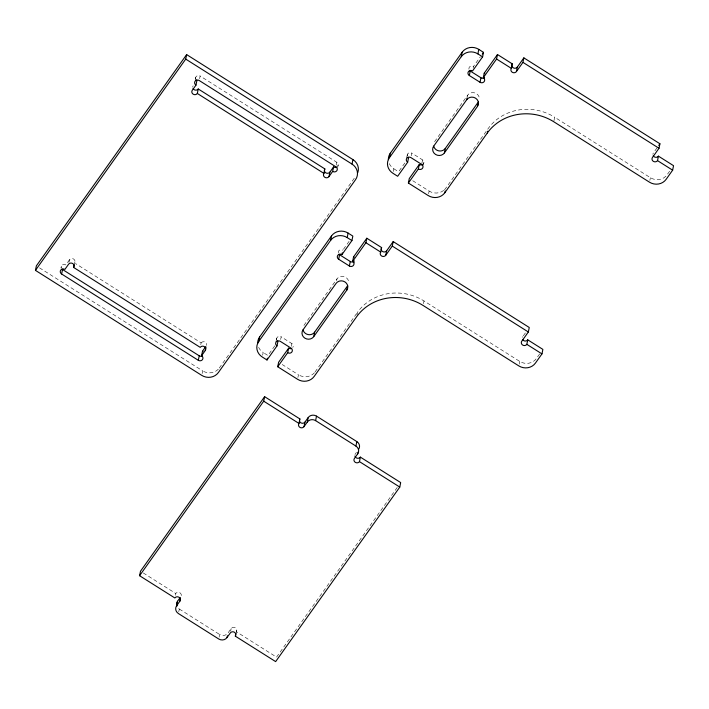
<?xml version="1.0" encoding="UTF-8"?>
<svg xmlns="http://www.w3.org/2000/svg" width="709" height="709" viewBox="0 0 709 709"><rect width="100%" height="100%" fill="white"/><g stroke="black" fill="none" stroke-linecap="round" stroke-linejoin="round"><path stroke-width="0.53" stroke-dasharray="3.54 2.66" d="M60.947 268.064L61.311 266.265M68.933 262.445L69.482 259.751A3.013 2.783 11.5 0 1 73.63 259.042A3.013 2.783 11.5 0 1 74.516 262.933M74.268 265.166L74.994 261.568M195.294 79.186L195.657 77.387M199.601 78.726L200.151 76.031L336.837 162.326A3.013 2.783 11.5 0 1 337.723 166.216M200.762 344.663L201.134 342.864L75.446 263.518M202.118 373.572L202.668 370.869L39.172 267.647M175.407 595.285L175.77 593.486A3.013 2.783 11.5 0 1 179.926 592.777A3.013 2.783 11.5 0 1 180.813 596.668M178.765 611.734L179.315 609.031A6.026 5.566 11.5 0 1 177.232 606.824M262.64 355.209L263.19 352.506A12.044 11.14 11.5 0 1 257.97 345.318M275.961 341.782L276.687 338.184M219.081 637.187L219.63 634.484A6.026 5.566 11.5 0 0 227.935 633.075L231.205 628.484A3.013 2.783 11.5 0 1 235.353 627.775A3.013 2.783 11.5 0 1 236.239 631.666L276.554 657.11L397.492 487.083M280.631 339.531L281.181 336.837L291.886 343.59A3.013 2.783 11.5 0 1 292.773 347.481M230.655 631.178L231.205 628.484M291.337 346.293L291.886 343.59M235.991 633.899L236.717 630.301M336.288 165.029L336.837 162.326M337.652 167.554L338.202 164.851M297.913 377.48L298.462 374.777L282.226 364.532M336.624 280.693L336.997 278.894A6.399 5.92 11.5 0 1 344.317 276.687A6.399 5.92 11.5 0 1 348.722 282.767M354.181 263.03L354.73 260.327M356.99 314.947L357.54 312.252A48.185 44.552 11.5 0 1 423.991 300.962L519.732 361.404A12.044 11.14 11.5 0 0 536.35 358.586L539.912 353.578M393.309 171.489L393.858 168.795A12.044 11.14 11.5 0 1 388.904 162.556M406.629 158.072L407.356 154.473M411.3 155.812L411.849 153.117L422.555 159.88A3.013 2.783 11.5 0 1 423.441 163.761M421.828 163.478L422.555 159.88M423.37 165.1L423.92 162.405M428.582 193.761L429.131 191.067L411.991 180.246M423.441 303.656L423.991 300.962M467.293 96.973L467.665 95.174A6.399 5.92 11.5 0 1 474.986 92.968A6.399 5.92 11.5 0 1 479.39 99.047M473.142 68.224L473.506 66.424L480.383 56.755M553.924 120.84L554.66 117.242L650.401 177.693A12.044 11.14 11.5 0 0 667.018 174.866L669.987 170.692M519.183 364.107L519.732 361.404M649.852 180.387L650.401 177.693M69.482 259.751L65.804 264.918A3.013 2.783 11.5 0 0 61.231 267.71M219.276 368.051L354.553 177.844M274.791 345.824L267.913 355.493L263.19 352.506M343.466 249.267L349.094 241.352M399.202 170.896L404.83 162.981M303.922 325.396L336.997 278.894M434.59 141.685L467.665 95.174M315.071 371.959L357.54 312.252M356.423 452.422L355.342 453.946A3.013 2.783 11.5 0 0 355.005 454.593M523.322 335.836L525.697 332.494M656.959 147.942L653.397 152.958A3.013 2.783 11.5 0 0 652.909 154.314M393.858 168.795L398.582 171.773M143.28 572.969L175.77 593.486M179.315 609.031L219.63 634.484M338.273 252.936A3.013 2.783 11.5 0 1 342.837 250.144M276.607 339.629A3.013 2.783 11.5 0 1 281.181 336.837M314.468 372.73A12.044 11.14 11.5 0 1 298.462 374.777M522.391 337.324A3.013 2.783 11.5 0 1 522.728 336.678M218.337 369.194A12.044 11.14 11.5 0 1 202.668 370.869M195.578 78.823A3.013 2.783 11.5 0 1 200.151 76.031M192.724 87.154A3.013 2.783 11.5 0 1 193.202 85.789M201.134 342.864A3.013 2.783 11.5 0 1 206.505 345.398M468.941 69.216A3.013 2.783 11.5 0 1 473.506 66.424M407.276 155.909A3.013 2.783 11.5 0 1 411.849 153.117M444.454 189.737A12.044 11.14 11.5 0 0 445.739 188.239L488.209 128.533A48.185 44.552 11.5 0 1 554.66 117.242M443.71 190.402A12.044 11.14 11.5 0 1 429.131 191.067"/><path stroke-width="1.06" d="M352.931 159.596L352.018 164.089A12.044 11.14 11.5 0 1 355.563 179.643L218.363 372.544A12.044 11.14 11.5 0 1 201.746 375.371L35.45 270.377L36.363 265.875L186.635 54.602L352.931 159.596A12.044 11.14 11.5 0 1 357.823 172.553M205.557 346.905L202.499 351.212L201.578 355.714A3.013 2.783 11.5 0 1 202.464 359.596A3.013 2.783 11.5 0 1 198.316 360.305L61.621 274.002L62.534 269.509A3.013 2.783 11.5 0 1 61.94 269.021M201.578 355.714L205.255 350.547A3.013 2.783 11.5 0 0 204.369 346.657A3.013 2.783 11.5 0 0 200.213 347.366L73.603 267.426L74.153 264.732M35.45 270.377L185.723 59.104L186.635 54.602M336.571 167.156A3.013 2.783 11.5 0 1 333.576 166.925L332.654 171.418L328.985 176.585A3.013 2.783 11.5 0 1 324.828 177.294A3.013 2.783 11.5 0 1 323.942 173.404L197.332 93.473A3.013 2.783 11.5 0 1 193.176 94.173A3.013 2.783 11.5 0 1 192.29 90.291L195.968 85.124L196.88 80.622A3.013 2.783 11.5 0 1 195.835 79.523M197.332 93.473L198.245 88.971A3.013 2.783 11.5 0 1 193.052 88.572M354.917 456.038A3.013 2.783 11.5 0 0 360.376 457.128L400.691 482.581L399.779 487.083L275.641 661.612L235.326 636.159A3.013 2.783 11.5 0 0 234.44 632.268A3.013 2.783 11.5 0 0 230.292 632.977L227.022 637.568A6.026 5.566 11.5 0 1 218.718 638.986L178.402 613.533A6.026 5.566 11.5 0 1 176.63 605.752L179.891 601.161A3.013 2.783 11.5 0 0 179.005 597.279A3.013 2.783 11.5 0 0 174.857 597.979L139.576 575.708L140.497 571.215L264.625 396.677L299.907 418.948L298.994 423.45A3.013 2.783 11.5 0 0 299.88 427.341A3.013 2.783 11.5 0 0 304.028 426.632L307.298 422.041L308.211 417.539A6.026 5.566 11.5 0 1 316.515 416.13L356.831 441.583A6.026 5.566 11.5 0 1 358.603 449.355M198.316 360.305L199.229 355.803L62.534 269.509M205.255 350.547L205.991 346.949M176.63 605.752L177.542 601.259L180.263 597.43M179.891 601.161L180.44 598.467M277.316 340.94A3.013 2.783 11.5 0 0 277.919 341.428L276.997 345.921L266.992 359.995L262.268 357.008A12.044 11.14 11.5 0 1 258.723 341.463L259.645 336.961L331.511 235.92A12.044 11.14 11.5 0 1 348.119 233.093L352.843 236.079L351.93 240.573L341.924 254.637A3.013 2.783 11.5 0 0 337.776 255.346A3.013 2.783 11.5 0 0 338.663 259.237L349.369 265.99A3.013 2.783 11.5 0 0 353.516 265.29A3.013 2.783 11.5 0 0 352.63 261.399L353.552 256.906L366.819 238.242L381.619 247.592A3.013 2.783 11.5 0 0 382.506 251.473A3.013 2.783 11.5 0 0 386.662 250.773L393.194 241.583L529.26 327.487L528.347 331.989L521.806 341.171A3.013 2.783 11.5 0 0 522.693 345.061A3.013 2.783 11.5 0 0 526.849 344.352L541.968 353.897L535.437 363.088A12.044 11.14 11.5 0 1 518.82 365.906L423.078 305.455A48.185 44.552 11.5 0 0 356.627 316.746L314.158 376.452A12.044 11.14 11.5 0 1 297.55 379.28L277.706 366.748L278.619 362.255L288.625 348.19A3.013 2.783 11.5 0 0 291.621 348.42M266.992 359.995L267.364 358.196M139.576 575.708L263.713 401.179L264.625 396.677M227.022 637.568L227.385 635.769M323.942 173.404L324.855 168.91L198.245 88.971M277.706 366.748L287.712 352.683L288.625 348.19M235.326 636.159L235.875 633.465M328.985 176.585L329.898 172.092L333.576 166.925M258.723 341.463L330.589 240.413L331.511 235.92M313.715 336.66L314.628 332.158L347.702 285.656L346.79 290.158L313.715 336.66A6.399 5.92 11.5 0 1 304.888 338.158A6.399 5.92 11.5 0 1 303 329.898L336.075 283.396A6.399 5.92 11.5 0 1 344.902 281.898A6.399 5.92 11.5 0 1 346.79 290.158M304.028 426.632L304.941 422.13L308.211 417.539M338.663 259.237L339.576 254.735A3.013 2.783 11.5 0 1 338.973 254.247M341.924 254.637L342.287 252.838M330.589 240.413A12.044 11.14 11.5 0 1 347.206 237.595L348.119 233.093M307.298 422.041A6.026 5.566 11.5 0 1 315.602 420.623L316.515 416.13M349.369 265.99L350.281 261.497L339.576 254.735M352.63 261.399L365.906 242.744L366.819 238.242M407.985 157.221A3.013 2.783 11.5 0 0 408.579 157.708L407.666 162.21L397.66 176.275L392.937 173.288A12.044 11.14 11.5 0 1 389.392 157.744L390.304 153.241L462.179 52.2A12.044 11.14 11.5 0 1 478.788 49.373L483.511 52.36L482.599 56.853L472.593 70.927A3.013 2.783 11.5 0 0 468.436 71.627A3.013 2.783 11.5 0 0 469.323 75.517L480.037 82.279A3.013 2.783 11.5 0 0 484.185 81.57A3.013 2.783 11.5 0 0 483.299 77.68L484.22 73.187L497.488 54.531L512.288 63.872A3.013 2.783 11.5 0 0 513.174 67.763A3.013 2.783 11.5 0 0 517.331 67.054L523.862 57.872L659.928 143.767L659.007 148.27L652.475 157.451A3.013 2.783 11.5 0 0 653.361 161.342A3.013 2.783 11.5 0 0 657.518 160.633L672.637 170.178L666.106 179.368A12.044 11.14 11.5 0 1 649.488 182.186L553.738 121.735A48.185 44.552 11.5 0 0 487.296 133.026L444.827 192.742A12.044 11.14 11.5 0 1 428.218 195.56L408.375 183.037L409.288 178.535L419.294 164.47A3.013 2.783 11.5 0 0 422.936 164.302M393.194 241.583L392.281 246.085L385.749 255.267A3.013 2.783 11.5 0 1 381.593 255.976A3.013 2.783 11.5 0 1 380.706 252.085L381.619 247.592M385.749 255.267L386.662 250.773M399.779 487.083L359.463 461.63A3.013 2.783 11.5 0 1 355.306 462.33A3.013 2.783 11.5 0 1 354.42 458.448L357.69 453.857A6.026 5.566 11.5 0 0 355.918 446.076L356.831 441.583M357.69 453.857L358.054 452.058M408.375 183.037L418.372 168.972L419.294 164.47M359.463 461.63L360.376 457.128M389.392 157.744L461.258 56.693L462.179 52.2M444.383 152.94L445.296 148.447L478.371 101.936L477.458 106.439L444.383 152.94A6.399 5.92 11.5 0 1 435.556 154.438A6.399 5.92 11.5 0 1 433.669 146.178L466.744 99.677L467.116 97.877M444.827 192.742L445.19 190.943M469.323 75.517L470.244 71.015A3.013 2.783 11.5 0 1 469.642 70.528M461.258 56.693A12.044 11.14 11.5 0 1 477.875 53.875L478.788 49.373M480.037 82.279L480.95 77.777L470.244 71.015M483.299 77.68L496.575 59.024L497.488 54.531M487.296 133.026L487.659 131.227M523.862 57.872L522.95 62.365L516.418 71.556A3.013 2.783 11.5 0 1 512.261 72.256A3.013 2.783 11.5 0 1 511.375 68.374L512.288 63.872M516.418 71.556L517.331 67.054M526.849 344.352L527.762 339.85A3.013 2.783 11.5 0 1 522.568 339.46M541.968 353.897L542.881 349.395L527.762 339.85M657.518 160.633L658.431 156.14A3.013 2.783 11.5 0 1 653.237 155.741M672.637 170.178L673.55 165.684L658.431 156.14M482.262 54.114L483.511 52.36M658.741 145.442L659.928 143.767M522.95 62.365L659.007 148.27M496.575 59.024L511.375 68.374M477.875 53.875L482.599 56.853M185.723 59.104L352.018 164.089M392.281 246.085L528.347 331.989M365.906 242.744L380.706 252.085M347.206 237.595L351.93 240.573M315.602 420.623L355.918 446.076M263.713 401.179L298.994 423.45M287.712 352.683A3.013 2.783 11.5 0 0 291.86 351.983A3.013 2.783 11.5 0 0 290.974 348.092L280.268 341.33A3.013 2.783 11.5 0 0 276.111 342.039A3.013 2.783 11.5 0 0 276.997 345.921M353.277 261.727A3.013 2.783 11.5 0 1 350.281 261.497M353.552 256.906A3.013 2.783 11.5 0 1 354.146 257.394M257.713 343.378A12.044 11.14 11.5 0 1 259.645 336.961M314.628 332.158A6.399 5.92 11.5 0 1 308.114 334.586A6.399 5.92 11.5 0 1 303.035 329.836M304.941 422.13A3.013 2.783 11.5 0 1 299.428 420.313M299.57 419.604A3.013 2.783 11.5 0 1 299.907 418.948M176.922 606.151A6.026 5.566 11.5 0 1 177.542 601.259M332.654 171.418A3.013 2.783 11.5 0 0 336.81 170.718A3.013 2.783 11.5 0 0 335.924 166.828L199.229 80.525A3.013 2.783 11.5 0 0 195.081 81.234A3.013 2.783 11.5 0 0 195.968 85.124M73.603 267.426A3.013 2.783 11.5 0 0 72.717 263.544A3.013 2.783 11.5 0 0 68.56 264.244L64.891 269.411A3.013 2.783 11.5 0 0 60.735 270.12A3.013 2.783 11.5 0 0 61.621 274.002M329.898 172.092A3.013 2.783 11.5 0 1 325.741 172.792A3.013 2.783 11.5 0 1 324.855 168.91M202.225 356.033A3.013 2.783 11.5 0 1 199.229 355.803M202.499 351.212A3.013 2.783 11.5 0 1 203.093 351.699M418.372 168.972A3.013 2.783 11.5 0 0 422.529 168.263A3.013 2.783 11.5 0 0 421.642 164.373L410.936 157.611A3.013 2.783 11.5 0 0 406.78 158.32A3.013 2.783 11.5 0 0 407.666 162.21M484.593 77.609A3.013 2.783 11.5 0 1 480.95 77.777M484.22 73.187A3.013 2.783 11.5 0 1 484.814 73.674M388.381 159.667A12.044 11.14 11.5 0 1 390.304 153.241M466.744 99.677A6.399 5.92 11.5 0 1 475.571 98.179A6.399 5.92 11.5 0 1 477.458 106.439M445.296 148.447A6.399 5.92 11.5 0 1 438.782 150.866A6.399 5.92 11.5 0 1 433.704 146.125"/></g></svg>
